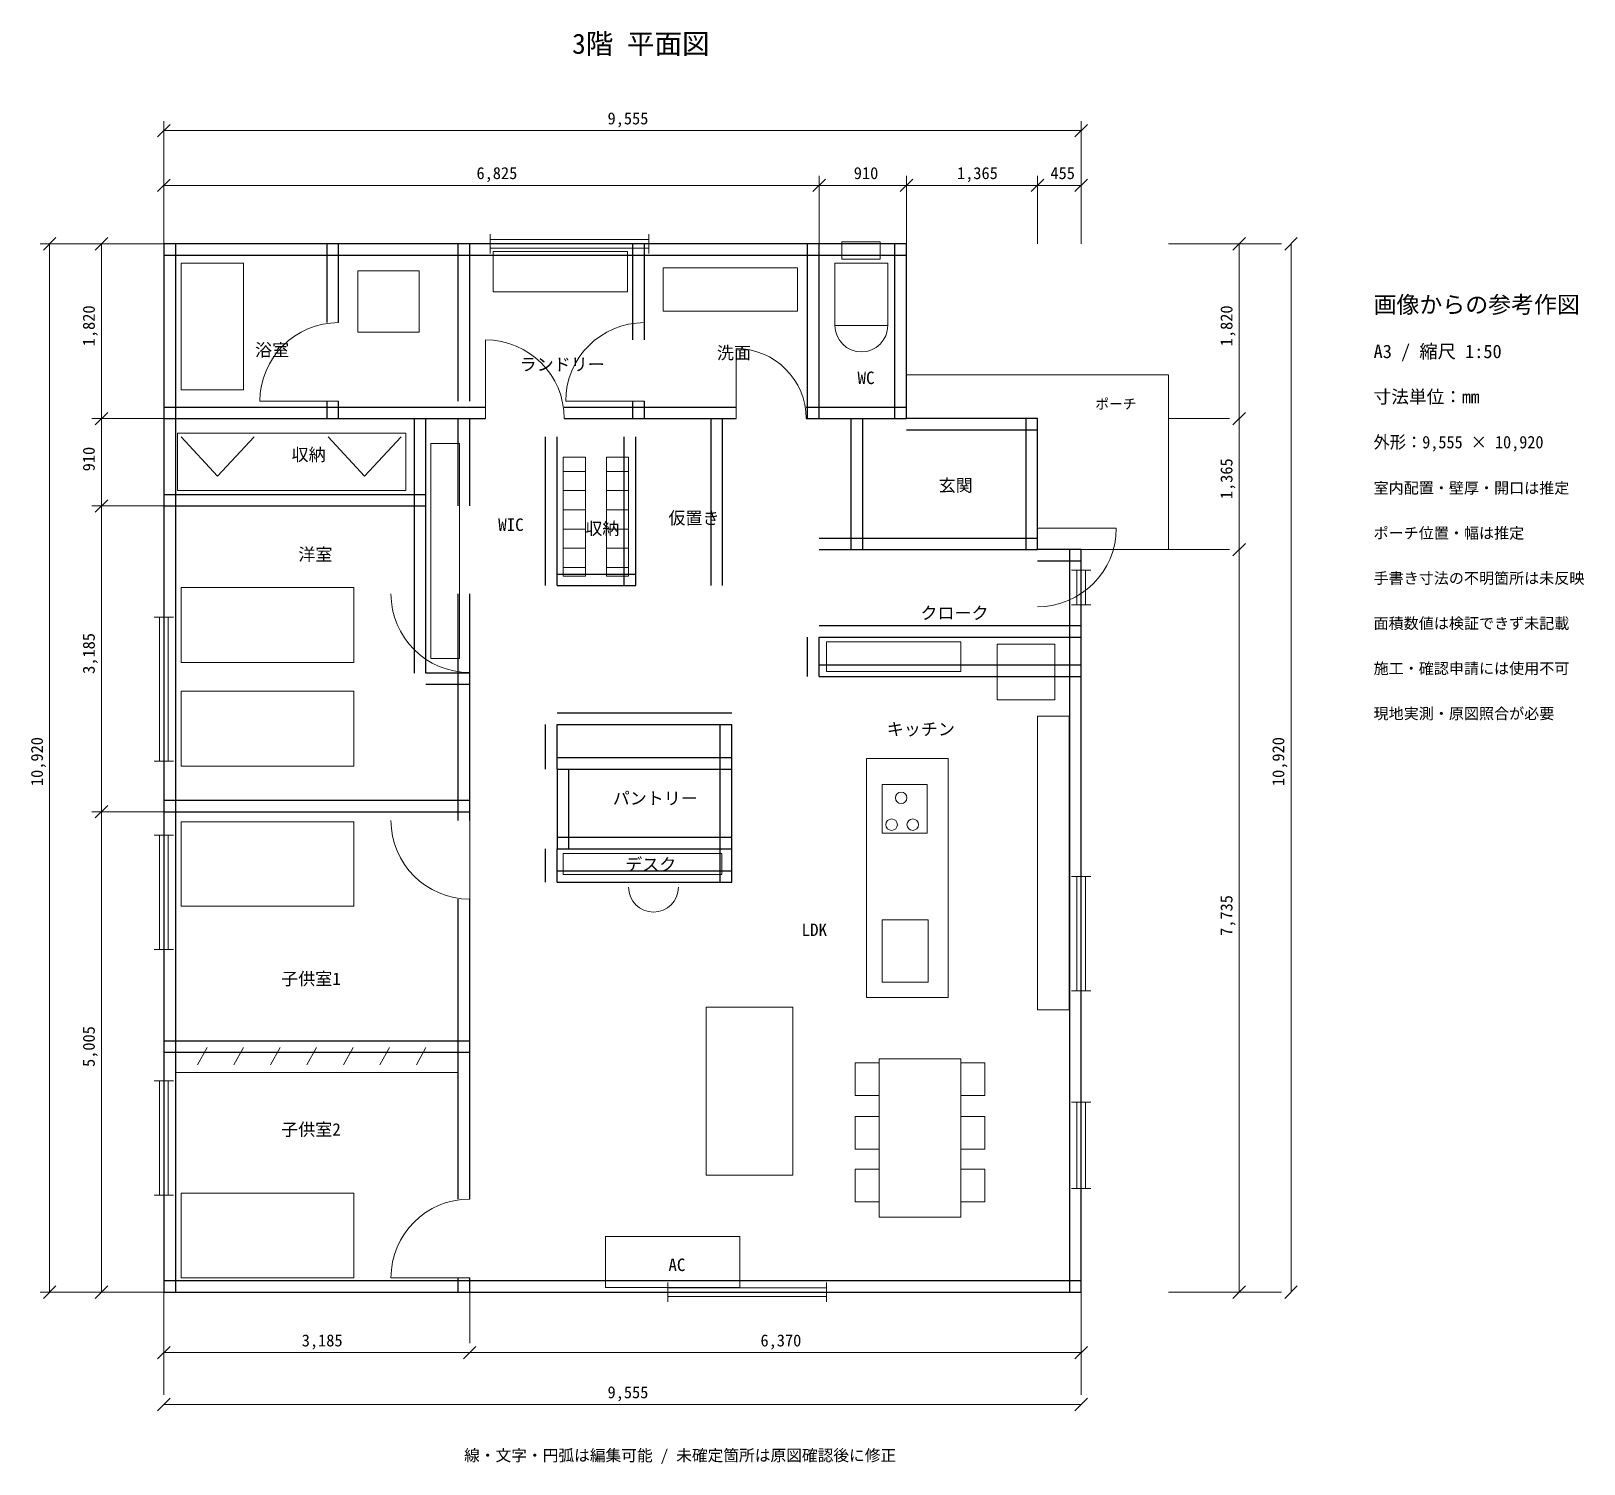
# Model space of a CAD drawing. Header units: millimetres. Extents: x -1384 to 14791, y -1789 to 13137.
import ezdxf

# ---------------------------------------------------------------- set-up
doc = ezdxf.new("R2010")
doc.units = ezdxf.units.MM
for name, color, linetype, lineweight in [('DIMENSION', 7, 'Continuous', 13), ('DOOR_WINDOW', 7, 'Continuous', 13), ('FIXTURE', 7, 'Continuous', 13), ('NOTE', 7, 'Continuous', 13), ('ROOM_NAME', 7, 'Continuous', 13), ('WALL', 7, 'Continuous', 25)]:
    doc.layers.add(name, color=color, linetype=linetype, lineweight=lineweight)
doc.styles.add('JP_GOTHIC', font='msgothic.ttc')

msp = doc.modelspace()

# ---------------------------------------------------------------- linework, layer by layer
at = {"layer": 'DIMENSION'}
for p, q in [((-65, 12035), (65, 12165)), ((0, 10920), (0, 12200)), ((9490, 12035), (9620, 12165)), ((9555, 10920), (9555, 12200)), ((0, 12100), (9555, 12100)), ((-65, 11465), (65, 11595)), ((0, 10920), (0, 11630)), ((0, 11530), (9555, 11530)), ((6760, 11465), (6890, 11595)), ((6825, 10920), (6825, 11630)), ((7670, 11465), (7800, 11595)), ((7735, 10920), (7735, 11630)), ((9035, 11465), (9165, 11595)), ((9100, 10920), (9100, 11630)), ((9490, 11465), (9620, 11595)), ((9555, 10920), (9555, 11630)), ((0, 10920), (-1290, 10920)), ((-1255, 10855), (-1125, 10985)), ((-1190, 0), (-1190, 10920)), ((0, 10920), (-750, 10920)), ((-715, 10855), (-585, 10985)), ((-650, 0), (-650, 10920)), ((10465, 10920), (11100, 10920)), ((10465, 10920), (11640, 10920)), ((11135, 10855), (11265, 10985)), ((11200, 0), (11200, 10920)), ((11675, 10855), (11805, 10985)), ((11740, 0), (11740, 10920)), ((0, 9100), (-750, 9100)), ((-715, 9035), (-585, 9165)), ((10465, 9100), (11100, 9100)), ((11135, 9035), (11265, 9165)), ((-715, 8125), (-585, 8255)), ((0, 8190), (-750, 8190)), ((11135, 7670), (11265, 7800)), ((10465, 7735), (11100, 7735)), ((-715, 4940), (-585, 5070)), ((0, 5005), (-750, 5005)), ((0, 0), (-1290, 0)), ((-1255, -65), (-1125, 65)), ((0, 0), (-750, 0)), ((-715, -65), (-585, 65)), ((0, 0), (0, -530)), ((0, 0), (0, -1070)), ((3185, 0), (3185, -530)), ((9555, 0), (9555, -530)), ((9555, 0), (9555, -1070)), ((10465, 0), (11100, 0)), ((10465, 0), (11640, 0)), ((11135, -65), (11265, 65)), ((11675, -65), (11805, 65)), ((-65, -695), (65, -565)), ((0, -630), (9555, -630)), ((3120, -695), (3250, -565)), ((9490, -695), (9620, -565)), ((-65, -1235), (65, -1105)), ((9490, -1235), (9620, -1105)), ((0, -1170), (9555, -1170))]:
    msp.add_line(p, q, dxfattribs=at)
at = {"layer": 'DOOR_WINDOW'}
for p, q in [((3400, 10820), (3400, 11020)), ((5050, 10820), (5050, 11020)), ((3400, 10965), (5050, 10965)), ((3400, 10920), (5050, 10920)), ((3400, 10875), (5050, 10875)), ((3350, 9100), (3350, 9920)), ((5960, 9100), (5960, 9830)), ((10465, 9555), (7735, 9555)), ((10465, 7735), (10465, 9555)), ((1820, 9280), (1000, 9280)), ((5005, 9280), (4185, 9280)), ((9100, 7960), (9920, 7960)), ((9100, 7735), (10465, 7735)), ((9455, 7520), (9655, 7520)), ((9510, 7160), (9510, 7520)), ((9555, 7160), (9555, 7520)), ((9600, 7160), (9600, 7520)), ((3185, 7275), (3185, 6455)), ((9455, 7160), (9655, 7160)), ((-100, 7030), (100, 7030)), ((-45, 5530), (-45, 7030)), ((0, 5530), (0, 7030)), ((45, 5530), (45, 7030)), ((-100, 5530), (100, 5530)), ((3185, 4915), (3185, 4095)), ((-100, 4760), (100, 4760)), ((-45, 3570), (-45, 4760)), ((0, 3570), (0, 4760)), ((45, 3570), (45, 4760)), ((9455, 4330), (9655, 4330)), ((9510, 3140), (9510, 4330)), ((9555, 3140), (9555, 4330)), ((9600, 3140), (9600, 4330)), ((-100, 3570), (100, 3570)), ((9455, 3140), (9655, 3140)), ((-100, 2200), (100, 2200)), ((-45, 1010), (-45, 2200)), ((0, 1010), (0, 2200)), ((45, 1010), (45, 2200)), ((9455, 1980), (9655, 1980)), ((9510, 1080), (9510, 1980)), ((9555, 1080), (9555, 1980)), ((9600, 1080), (9600, 1980)), ((-100, 1010), (100, 1010)), ((9455, 1080), (9655, 1080)), ((3185, 150), (2365, 150)), ((5250, -100), (5250, 100)), ((5250, 45), (6900, 45)), ((5250, 0), (6900, 0)), ((6900, -100), (6900, 100)), ((5250, -45), (6900, -45))]:
    msp.add_line(p, q, dxfattribs=at)
for centre, radius, start, end in [((1820, 9280), 820, 90, 180), ((5005, 9280), 820, 90, 180), ((3350, 9100), 820, 0, 90), ((5960, 9100), 730, 0, 90), ((9100, 7960), 820, 270, 0), ((3185, 7275), 820, 180, 270), ((3185, 4915), 820, 180, 270), ((3185, 150), 820, 90, 180)]:
    msp.add_arc(centre, radius, start, end, dxfattribs=at)
at = {"layer": 'FIXTURE'}
for p, q in [((4830, 10840), (3430, 10840)), ((3430, 10840), (3430, 10420)), ((4830, 10420), (4830, 10840)), ((7460, 10940), (7060, 10940)), ((7060, 10940), (7060, 10760)), ((7460, 10760), (7460, 10940)), ((830, 10720), (180, 10720)), ((180, 10720), (180, 9400)), ((830, 9400), (830, 10720)), ((7540, 10720), (6990, 10720)), ((6990, 10720), (6990, 10070)), ((7060, 10760), (7460, 10760)), ((7540, 10070), (7540, 10720)), ((2660, 10640), (2020, 10640)), ((2020, 10640), (2020, 10000)), ((2660, 10000), (2660, 10640)), ((6600, 10670), (5200, 10670)), ((5200, 10670), (5200, 10220)), ((6600, 10220), (6600, 10670)), ((3430, 10420), (4830, 10420)), ((5200, 10220), (6600, 10220)), ((6990, 10070), (7540, 10070)), ((2020, 10000), (2660, 10000)), ((180, 9400), (830, 9400)), ((2520, 8950), (140, 8950)), ((140, 8950), (140, 8350)), ((180, 8910), (560, 8500)), ((560, 8500), (940, 8910)), ((1710, 8910), (2090, 8500)), ((2090, 8500), (2470, 8910)), ((2520, 8350), (2520, 8950)), ((3080, 8840), (2780, 8840)), ((2780, 8840), (2780, 6600)), ((3080, 6600), (3080, 8840)), ((4390, 8700), (4160, 8700)), ((4160, 8700), (4160, 7460)), ((4390, 7460), (4390, 8700)), ((4840, 8700), (4610, 8700)), ((4610, 8700), (4610, 7460)), ((4840, 7460), (4840, 8700)), ((4160, 8550), (4390, 8550)), ((4610, 8550), (4840, 8550)), ((140, 8350), (2520, 8350)), ((4160, 8350), (4390, 8350)), ((4610, 8350), (4840, 8350)), ((4160, 8150), (4390, 8150)), ((4610, 8150), (4840, 8150)), ((4160, 7950), (4390, 7950)), ((4610, 7950), (4840, 7950)), ((4160, 7750), (4390, 7750)), ((4610, 7750), (4840, 7750)), ((4160, 7550), (4390, 7550)), ((4160, 7460), (4390, 7460)), ((4610, 7550), (4840, 7550)), ((4610, 7460), (4840, 7460)), ((1980, 7340), (180, 7340)), ((180, 7340), (180, 6560)), ((1980, 6560), (1980, 7340)), ((8300, 6775), (6900, 6775)), ((6900, 6775), (6900, 6465)), ((8300, 6465), (8300, 6775)), ((9280, 6750), (8680, 6750)), ((8680, 6750), (8680, 6170)), ((9280, 6170), (9280, 6750)), ((180, 6560), (1980, 6560)), ((2780, 6600), (3080, 6600)), ((6900, 6465), (8300, 6465)), ((1980, 6260), (180, 6260)), ((180, 6260), (180, 5480)), ((1980, 5480), (1980, 6260)), ((8680, 6170), (9280, 6170)), ((9430, 6000), (9100, 6000)), ((9100, 6000), (9100, 2940)), ((9430, 2940), (9430, 6000)), ((8170, 5560), (7320, 5560)), ((7320, 5560), (7320, 3070)), ((8170, 3070), (8170, 5560)), ((180, 5480), (1980, 5480)), ((7950, 5290), (7480, 5290)), ((7480, 5290), (7480, 4780)), ((7950, 4780), (7950, 5290)), ((1980, 4900), (180, 4900)), ((180, 4900), (180, 4020)), ((1980, 4020), (1980, 4900)), ((7480, 4780), (7950, 4780)), ((5810, 4570), (4160, 4570)), ((4160, 4570), (4160, 4350)), ((5810, 4350), (5810, 4570)), ((4160, 4350), (5810, 4350)), ((180, 4020), (1980, 4020)), ((7960, 3880), (7480, 3880)), ((7480, 3880), (7480, 3230)), ((7960, 3230), (7960, 3880)), ((7480, 3230), (7960, 3230)), ((6550, 2970), (5650, 2970)), ((5650, 2970), (5650, 1220)), ((6550, 1220), (6550, 2970)), ((7320, 3070), (8170, 3070)), ((9100, 2940), (9430, 2940)), ((3060, 2620), (120, 2620)), ((120, 2620), (120, 2290)), ((3060, 2290), (3060, 2620)), ((350, 2370), (450, 2550)), ((730, 2370), (830, 2550)), ((1110, 2370), (1210, 2550)), ((1490, 2370), (1590, 2550)), ((1870, 2370), (1970, 2550)), ((2250, 2370), (2350, 2550)), ((2630, 2370), (2730, 2550)), ((8300, 2430), (7450, 2430)), ((7450, 2430), (7450, 780)), ((8300, 780), (8300, 2430)), ((120, 2290), (3060, 2290)), ((7450, 2390), (7200, 2390)), ((7200, 2390), (7200, 2050)), ((7450, 2050), (7450, 2390)), ((8550, 2390), (8300, 2390)), ((8300, 2390), (8300, 2050)), ((8550, 2050), (8550, 2390)), ((7200, 2050), (7450, 2050)), ((8300, 2050), (8550, 2050)), ((7450, 1830), (7200, 1830)), ((7200, 1830), (7200, 1490)), ((7450, 1490), (7450, 1830)), ((8550, 1830), (8300, 1830)), ((8300, 1830), (8300, 1490)), ((8550, 1490), (8550, 1830)), ((7200, 1490), (7450, 1490)), ((8300, 1490), (8550, 1490)), ((5650, 1220), (6550, 1220)), ((7450, 1280), (7200, 1280)), ((7200, 1280), (7200, 940)), ((7450, 940), (7450, 1280)), ((8550, 1280), (8300, 1280)), ((8300, 1280), (8300, 940)), ((8550, 940), (8550, 1280)), ((1980, 1030), (180, 1030)), ((180, 1030), (180, 150)), ((1980, 150), (1980, 1030)), ((7200, 940), (7450, 940)), ((8300, 940), (8550, 940)), ((7450, 780), (8300, 780)), ((6000, 580), (4600, 580)), ((4600, 580), (4600, 50)), ((6000, 50), (6000, 580)), ((180, 150), (1980, 150)), ((4600, 50), (6000, 50))]:
    msp.add_line(p, q, dxfattribs=at)
for centre, radius, start, end in [((7265, 10070), 275, 180, 0), ((7680, 5150), 60, 0, 359.9), ((7580, 4870), 60, 0, 359.9), ((7800, 4870), 60, 0, 359.9), ((5100, 4220), 260, 180, 0)]:
    msp.add_arc(centre, radius, start, end, dxfattribs=at)
at = {"layer": 'WALL'}
for p, q in [((7735, 10920), (0, 10920)), ((0, 10920), (0, 0)), ((120, 10920), (120, 0)), ((1700, 10100), (1700, 10920)), ((1820, 10100), (1820, 10920)), ((3065, 9280), (3065, 10920)), ((3185, 9280), (3185, 10920)), ((4885, 9920), (4885, 10920)), ((5005, 9920), (5005, 10920)), ((6705, 9100), (6705, 10920)), ((6825, 9100), (6825, 10920)), ((7615, 9100), (7615, 10920)), ((7735, 9100), (7735, 10920)), ((7735, 10800), (0, 10800)), ((0, 9220), (3185, 9220)), ((1700, 9100), (1700, 9280)), ((1820, 9100), (1820, 9280)), ((3185, 9220), (3350, 9220)), ((4170, 9220), (5005, 9220)), ((4885, 9100), (4885, 9280)), ((5005, 9100), (5005, 9280)), ((5005, 9220), (5960, 9220)), ((6690, 9220), (7735, 9220)), ((0, 9100), (3185, 9100)), ((2610, 8190), (2610, 9100)), ((2610, 6450), (2610, 9100)), ((2730, 8190), (2730, 9100)), ((2730, 6450), (2730, 9100)), ((3065, 8190), (3065, 9100)), ((3185, 8190), (3185, 9100)), ((3185, 9100), (3350, 9100)), ((4170, 9100), (5005, 9100)), ((5005, 9100), (5960, 9100)), ((5700, 7360), (5700, 9100)), ((5820, 7360), (5820, 9100)), ((6690, 9100), (7735, 9100)), ((7160, 7735), (7160, 9100)), ((7280, 7735), (7280, 9100)), ((9100, 9100), (7735, 9100)), ((8980, 7735), (8980, 9100)), ((9100, 7735), (9100, 9100)), ((3975, 7360), (3975, 8910)), ((4095, 7360), (4095, 8910)), ((4795, 7360), (4795, 8910)), ((4915, 7360), (4915, 8910)), ((9100, 8980), (7735, 8980)), ((0, 8310), (2730, 8310)), ((0, 8190), (2730, 8190)), ((6825, 7855), (9100, 7855)), ((6825, 7735), (9100, 7735)), ((9555, 7735), (9100, 7735)), ((9555, 7615), (9100, 7615)), ((9435, 0), (9435, 7735)), ((9555, 0), (9555, 7735)), ((4095, 7480), (4915, 7480)), ((4095, 7360), (4915, 7360)), ((3065, 5005), (3065, 7275)), ((3185, 5005), (3185, 7275)), ((6705, 6415), (6705, 6825)), ((6825, 6945), (9555, 6945)), ((6825, 6825), (9555, 6825)), ((6825, 6415), (6825, 6825)), ((6825, 6535), (9555, 6535)), ((3185, 6450), (2730, 6450)), ((3185, 6330), (2730, 6330)), ((6825, 6415), (9555, 6415)), ((4095, 6035), (5915, 6035)), ((3975, 5450), (3975, 5915)), ((4095, 5915), (5915, 5915)), ((4095, 5450), (4095, 5915)), ((5795, 5450), (5795, 5915)), ((5915, 5450), (5915, 5915)), ((4095, 5570), (5915, 5570)), ((4095, 5450), (5915, 5450)), ((4095, 5450), (4095, 4620)), ((4215, 5450), (4215, 4620)), ((5795, 4620), (5795, 5450)), ((5915, 4620), (5915, 5450)), ((0, 5125), (3185, 5125)), ((0, 5005), (3185, 5005)), ((3065, 4915), (3065, 5005)), ((3185, 4915), (3185, 5005)), ((4095, 4740), (5915, 4740)), ((3975, 4270), (3975, 4620)), ((4095, 4620), (5915, 4620)), ((4095, 4270), (4095, 4620)), ((5795, 4270), (5795, 4620)), ((5915, 4270), (5915, 4620)), ((4095, 4390), (5915, 4390)), ((4095, 4270), (5915, 4270)), ((3065, 970), (3065, 4095)), ((3185, 970), (3185, 4095)), ((0, 2620), (3185, 2620)), ((0, 2500), (3185, 2500)), ((0, 120), (9555, 120)), ((0, 0), (9555, 0)), ((3065, 0), (3065, 150)), ((3185, 0), (3185, 150))]:
    msp.add_line(p, q, dxfattribs=at)

# ---------------------------------------------------------------- texts
at = {"layer": 'DIMENSION', "style": 'JP_GOTHIC'}
for s, p in [('9,555', (4621, 12165)), ('6,825', (3256, 11595)), ('910', (7186, 11595)), ('1,365', (8261, 11595)), ('455', (9234, 11595)), ('3,185', (1436, -565)), ('6,370', (6214, -565)), ('9,555', (4621, -1105))]:
    msp.add_text(s, height=125, dxfattribs=at).set_placement(p)
for s, p in [('1,820', (-720, 9854)), ('1,820', (11130, 9854)), ('910', (-720, 8551)), ('1,365', (11130, 8261)), ('3,185', (-720, 6441)), ('10,920', (-1260, 5272)), ('10,920', (11670, 5272)), ('7,735', (11130, 3711)), ('5,005', (-720, 2346))]:
    msp.add_text(s, height=125, rotation=90, dxfattribs=at).set_placement(p)
at = {"layer": 'NOTE', "style": 'JP_GOTHIC'}
for s, height, p in [('3階 平面図', 210, (4252, 12900)), ('画像からの参考作図', 175, (12600, 10200)), ('A3 / 縮尺 1:50', 140, (12600, 9730)), ('寸法単位：mm', 135, (12600, 9260)), ('室内配置・壁厚・開口は推定', 115, (12600, 8320)), ('ポーチ位置・幅は推定', 115, (12600, 7850)), ('手書き寸法の不明箇所は未反映', 115, (12600, 7380)), ('面積数値は検証できず未記載', 115, (12600, 6910)), ('施工・確認申請には使用不可', 115, (12600, 6440)), ('現地実測・原図照合が必要', 115, (12600, 5970)), ('線・文字・円弧は編集可能 / 未確定箇所は原図確認後に修正', 120, (3127, -1760))]:
    msp.add_text(s, height=height, dxfattribs=at).set_placement(p)
at = {"layer": 'NOTE', "style": 'JP_GOTHIC', "width": 0.952381}
msp.add_text('外形：9,555 × 10,920', height=130, dxfattribs=at).set_placement((12600, 8790))
at = {"layer": 'ROOM_NAME', "style": 'JP_GOTHIC'}
for s, height, p in [('浴室', 130, (950, 9750)), ('洗面', 130, (5760, 9720)), ('ランドリー', 130, (3705, 9600)), ('WC', 130, (7225, 9460)), ('ポーチ', 105, (9702, 9200)), ('収納', 130, (1330, 8660)), ('玄関', 130, (8070, 8340)), ('仮置き', 130, (5255, 8000)), ('WIC', 130, (3482, 7930)), ('収納', 130, (4390, 7890)), ('洋室', 130, (1400, 7620)), ('クローク', 130, (7880, 7010)), ('キッチン', 130, (7530, 5800)), ('パントリー', 130, (4675, 5080)), ('デスク', 130, (4805, 4390)), ('LDK', 130, (6642, 3710)), ('子供室1', 130, (1222, 3200)), ('子供室2', 130, (1222, 1630)), ('AC', 130, (5255, 220))]:
    msp.add_text(s, height=height, dxfattribs=at).set_placement(p)

doc.saveas('drawing.dxf')
